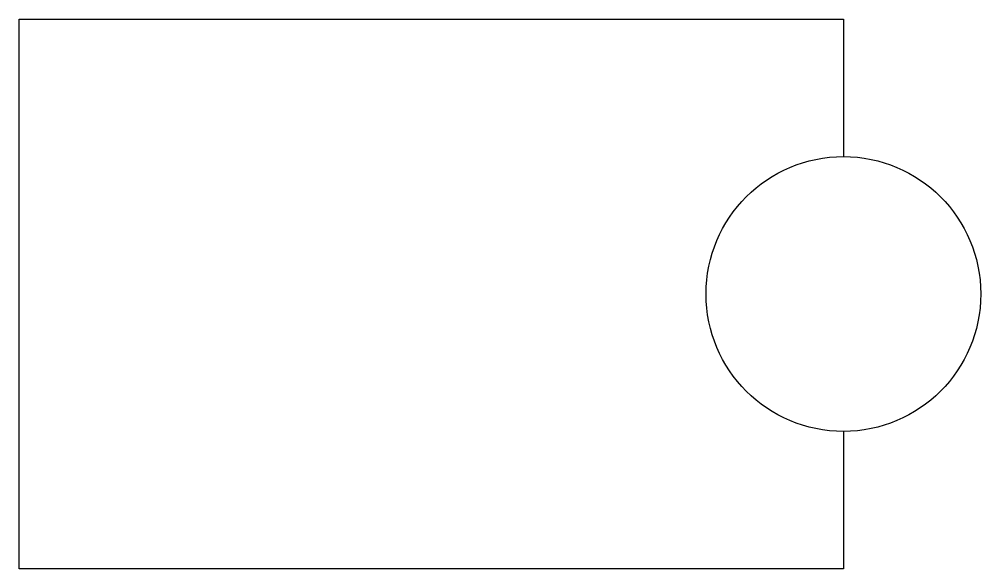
# Model space of a CAD drawing. Header units: millimetres. Extents: x 10 to 45, y 10 to 30.
import ezdxf

# ---------------------------------------------------------------- set-up
doc = ezdxf.new("R2010")
doc.units = ezdxf.units.MM
doc.layers.get('0').update_dxf_attribs({"lineweight": 25, "true_color": 0xffffff})

msp = doc.modelspace()

# ---------------------------------------------------------------- linework, layer by layer
at = {"flags": 128}
msp.add_lwpolyline([(40, 15), (40, 10), (10, 10), (10, 30), (40, 30), (40, 25)], dxfattribs=at)
msp.add_circle((40, 20), 5)

doc.saveas('drawing.dxf')
